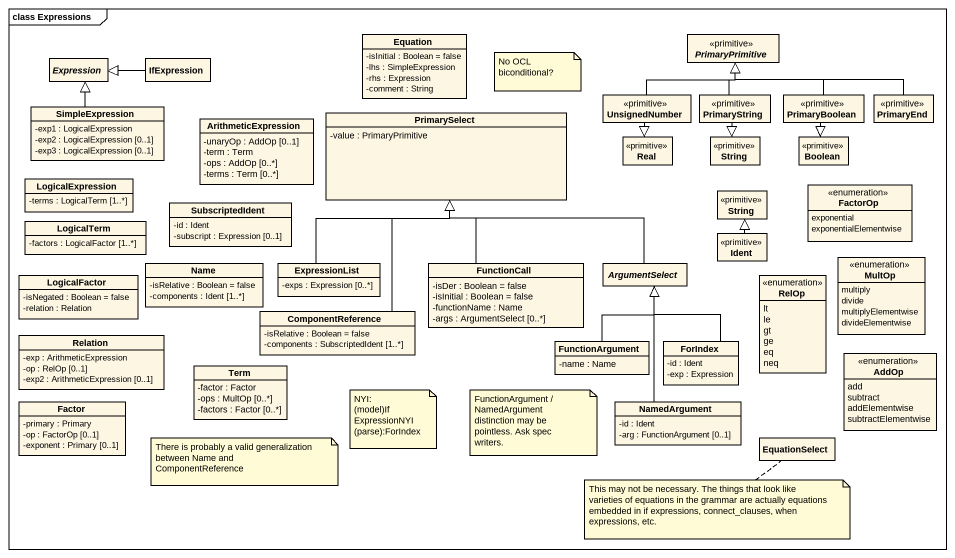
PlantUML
@startuml
mainframe class Expressions
hide circle
hide empty members
skinparam classAttributeIconSize 0
class Equation {
  -isInitial : Boolean = false
  -lhs : SimpleExpression
  -rhs : Expression
  -comment : String
}
abstract class PrimaryPrimitive <<primitive>>
abstract class Expression
class IfExpression
class SimpleExpression {
  -exp1 : LogicalExpression
  -exp2 : LogicalExpression [0..1]
  -exp3 : LogicalExpression [0..1]
}
class ArithmeticExpression {
  -unaryOp : AddOp [0..1]
  -term : Term
  -ops : AddOp [0..*]
  -terms : Term [0..*]
}
class PrimarySelect {
  -value : PrimaryPrimitive
}
class UnsignedNumber <<primitive>>
class PrimaryString <<primitive>>
class PrimaryBoolean <<primitive>>
class PrimaryEnd <<primitive>>
class Real <<primitive>>
class String <<primitive>>
class Boolean <<primitive>>
class LogicalExpression {
  -terms : LogicalTerm [1..*]
}
class "String" as String_2 <<primitive>>
enum FactorOp {
  exponential
  exponentialElementwise
}
class LogicalTerm {
  -factors : LogicalFactor [1..*]
}
class SubscriptedIdent {
  -id : Ident
  -subscript : Expression [0..1]
}
class Ident <<primitive>>
class Name {
  -isRelative : Boolean = false
  -components : Ident [1..*]
}
class ExpressionList {
  -exps : Expression [0..*]
}
class FunctionCall {
  -isDer : Boolean = false
  -isInitial : Boolean = false
  -functionName : Name
  -args : ArgumentSelect [0..*]
}
abstract class ArgumentSelect
enum MultOp {
  multiply
  divide
  multiplyElementwise
  divideElementwise
}
class LogicalFactor {
  -isNegated : Boolean = false
  -relation : Relation
}
class ComponentReference {
  -isRelative : Boolean = false
  -components : SubscriptedIdent [1..*]
}
enum RelOp {
  lt
  le
  gt
  ge
  eq
  neq
}
class Relation {
  -exp : ArithmeticExpression
  -op : RelOp [0..1]
  -exp2 : ArithmeticExpression [0..1]
}
class FunctionArgument {
  -name : Name
}
class ForIndex {
  -id : Ident
  -exp : Expression
}
class Term {
  -factor : Factor
  -ops : MultOp [0..*]
  -factors : Factor [0..*]
}
enum AddOp {
  add
  subtract
  addElementwise
  subtractElementwise
}
class Factor {
  -primary : Primary
  -op : FactorOp [0..1]
  -exponent : Primary [0..1]
}
class NamedArgument {
  -id : Ident
  -arg : FunctionArgument [0..1]
}
class EquationSelect
IfExpression -left-|> Expression
SimpleExpression -up-|> Expression
UnsignedNumber -up-|> PrimaryPrimitive
UnsignedNumber --|> Real
PrimaryString -up-|> PrimaryPrimitive
PrimaryString --|> String
PrimaryBoolean -up-|> PrimaryPrimitive
PrimaryBoolean --|> Boolean
PrimaryEnd -left-|> PrimaryPrimitive
Ident -up-|> String_2
ExpressionList -up-|> PrimarySelect
FunctionCall -up-|> PrimarySelect
ArgumentSelect -left-|> PrimarySelect
ComponentReference -up-|> PrimarySelect
FunctionArgument -up-|> ArgumentSelect
ForIndex -up-|> ArgumentSelect
NamedArgument -up-|> ArgumentSelect
note as N1
  No OCL biconditional?
end note
note as N2
  NYI: (model)IfExpressionNYI (parse):ForIndex
end note
note as N3
  FunctionArgument / NamedArgument distinction may be pointless. Ask spec writers.
end note
note as N4
  There is probably a valid generalization between Name and ComponentReference
end note
note bottom of EquationSelect : This may not be necessary. The things that look like varieties of equations in the grammar are actually equations embedded in if expressions, connect_clauses, when expressions, etc.
@enduml
